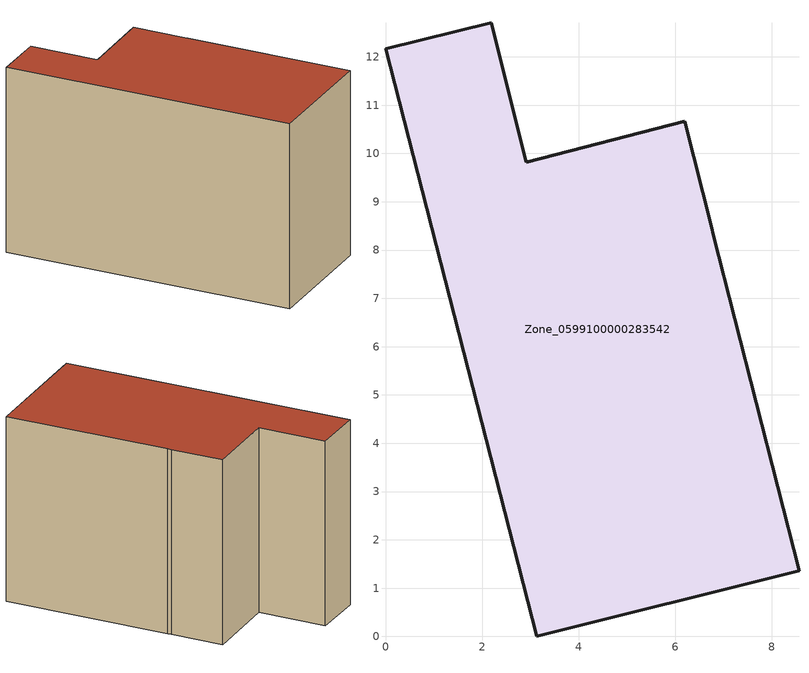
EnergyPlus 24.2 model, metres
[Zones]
Zone_0599100000283542
 floor ground (C_G): 6.19,10.67 6.75,8.46 6.79,8.32 8.56,1.36 3.13,0 0,12.17 2.19,12.71 2.91,9.82 z0
 wall outside (C_F): 3.13,0 8.56,1.36 6.79,8.32 6.75,8.46 6.19,10.67 2.91,9.82 2.19,12.71 0,12.17 3.13,0 z0:8.17
 roof outside (C_R): 6.75,8.46 6.19,10.67 2.91,9.82 2.19,12.71 0,12.17 3.13,0 8.56,1.36 6.79,8.32 z8.17
[BUILDING]
Pand.0599100000283542: North Axis=0; Terrain=City; Loads Convergence Tolerance Value=0.04; Temperature Convergence Tolerance Value=0.4; Solar Distribution=FullExterior; Maximum Number of Warmup Days=25; Minimum Number of Warmup Days=1
[Site:Location]
Rotterdam.The.Hague.AP_ZH_NLD Design_Conditions: Latitude=51.96; Longitude=4.45; Time Zone=1; Elevation=-4.5
[SITE:GROUNDTEMPERATURE:BUILDINGSURFACE]
18, 18, 18, 18, 18, 18, 18, 18, 18, 18, 18, 18
[MATERIAL] Thermal Absorptance=0.9; Solar Absorptance=0.7; Visible Absorptance=0.7
Name | Roughness | Thickness | Conductivity | Density | Specific Heat
G.TC.1975-1991 | MediumSmooth | 0.15 | 0.288461 | 540 | 1210
F.TC.1975-1991 | Rough | 0.3 | 0.230769 | 1920 | 840
R.TC.1975-1991 | MediumRough | 0.2 | 0.153846 | 1500 | 1000
[CONSTRUCTION]
C_G: G.TC.1975-1991
C_F: F.TC.1975-1991
C_R: R.TC.1975-1991
[ZONE]
Zone_0599100000283542: Type=1; Multiplier=1; Ceiling Height=Autocalculate; Volume=Autocalculate; Floor Area=autocalculate; Part of Total Floor Area=Yes
[ZONEINFILTRATION:DESIGNFLOWRATE]
Infil_Zone_0599100000283542: Zone or ZoneList or Space or SpaceList=Zone_0599100000283542; Schedule=AlwaysOn; Design Flow Rate Calculation Method=Flow/Area; Flow Rate per Floor Area=0.003; Constant Term Coefficient=1; Temperature Term Coefficient=0; Velocity Term Coefficient=0; Velocity Squared Term Coefficient=0
[HVACTEMPLATE:ZONE:IDEALLOADSAIRSYSTEM]
Zone_0599100000283542: Maximum Heating Supply Air Temperature=50; Minimum Cooling Supply Air Temperature=13; Maximum Heating Supply Air Humidity Ratio=0.0156; Minimum Cooling Supply Air Humidity Ratio=0.0077; Heating Limit=NoLimit; Cooling Limit=NoLimit; Dehumidification Control Type=ConstantSensibleHeatRatio; Cooling Sensible Heat Ratio=0.7; Dehumidification Setpoint=60; Humidification Control Type=None; Humidification Setpoint=30; Outdoor Air Method=None; Outdoor Air Flow Rate per Person=0.00944; Outdoor Air Flow Rate per Zone Floor Area=0; Outdoor Air Flow Rate per Zone=0; Demand Controlled Ventilation Type=None; Outdoor Air Economizer Type=NoEconomizer; Heat Recovery Type=None; Sensible Heat Recovery Effectiveness=0.7; Latent Heat Recovery Effectiveness=0.65
[ZONECONTROL:THERMOSTAT]
ThermostatControl_Zone_0599100000283542: Zone or ZoneList=Zone_0599100000283542; Control Type Schedule=DualSetpointControlType; Control 1=Thermostat_Zone_0599100000283542; Temperature Difference Between Cutout And Setpoint=0
[THERMOSTATSETPOINT:DUALSETPOINT]
Thermostat_Zone_0599100000283542: Heating Setpoint Temperature Schedule=HeatingSetpoint_Zone_0599100000283542; Cooling Setpoint Temperature Schedule=CoolingSetpoint_Zone_0599100000283542
[SCHEDULE:COMPACT]
HeatingSetpoint_Zone_0599100000283542: Through: 12/31, For: AllDays, Until: 24:00, 21
CoolingSetpoint_Zone_0599100000283542: Through: 12/31, For: AllDays, Until: 24:00, 24
DualSetpointControlType: Through: 12/31, For: AllDays, Until: 24:00, 4
AlwaysOn: Through: 12/31, For: AllDays, Until: 24:00, 1
